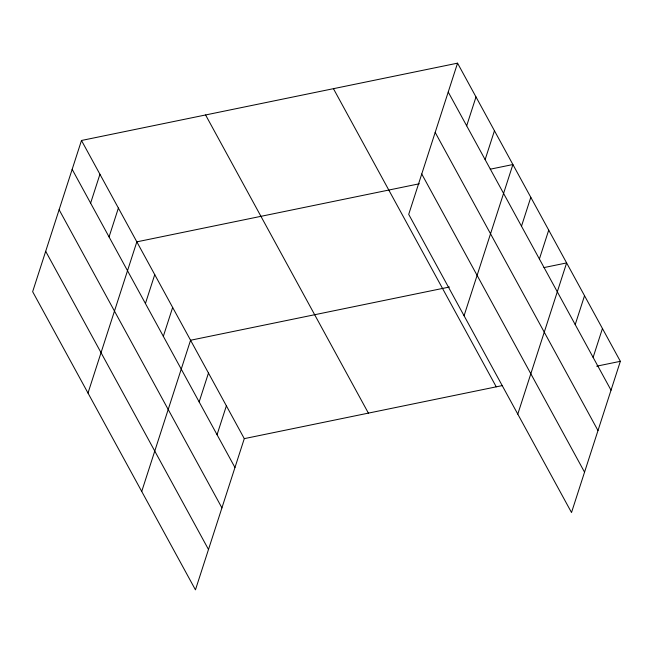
<?xml version="1.0" encoding="UTF-8"?>
<svg xmlns="http://www.w3.org/2000/svg" width="653" height="653" viewBox="0 0 653 653"><rect width="100%" height="100%" fill="white"/><g stroke="black" fill="none" stroke-linecap="round" stroke-linejoin="round"><path stroke-width="0.98" d="M81.486 140.477L32.65 291.679L195.451 589.839L244.287 438.636L81.486 140.477L457.549 63.161L620.35 361.321L571.514 512.523L408.713 214.364L457.549 63.161M90.612 203.14L99.942 174.269M109.059 236.933L118.389 208.054M88 393.049L136.836 241.847L419.332 183.771M145.423 303.523L154.745 274.644M163.332 336.319L172.653 307.449M141.725 491.448L190.562 340.246L449.419 287.026M199.149 401.913L208.47 373.043M217.057 434.71L226.379 405.839M466.675 125.825L476.004 96.954M485.13 159.618L494.452 130.747M464.063 315.742L512.899 164.54L490.248 169.192M521.486 226.207L530.807 197.337M539.394 259.004L548.716 230.134M517.788 414.133L566.624 262.93L543.973 267.583M575.211 324.598L584.533 295.727M593.12 357.395L602.441 328.524M244.287 438.636L502.157 385.621M596.711 366.178L620.35 361.321M448.227 92.032L611.028 390.192M435.184 132.404L597.985 430.564M421.748 173.992L584.549 472.16M333.446 88.677L496.247 386.837M205.589 114.961L368.39 413.12M72.165 169.347L234.958 467.507M59.121 209.719L221.922 507.879M45.686 251.307L208.487 549.467"/></g></svg>
